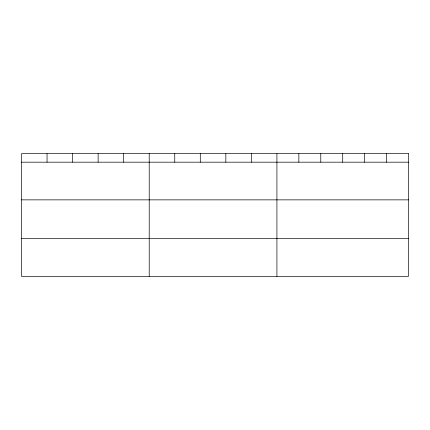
<?xml version="1.0" encoding="UTF-8"?>
<svg xmlns="http://www.w3.org/2000/svg" width="430" height="430" viewBox="0 0 430 430"><rect width="100%" height="100%" fill="white"/><g stroke="black" fill="none" stroke-linecap="round" stroke-linejoin="round"><path stroke-width="0.64" d="M21.5 162.185L408.5 162.185M21.5 199.859L408.5 199.859M21.5 238.672L408.5 238.672M386.57 153.655L386.57 162.185M364.64 153.655L364.64 162.185M342.71 153.655L342.71 162.185M320.78 153.655L320.78 162.185M298.85 153.655L298.85 162.185M276.92 153.655L276.92 276.345M251.378 153.655L251.378 162.185M225.836 153.655L225.836 162.185M200.294 153.655L200.294 162.185M174.752 153.655L174.752 162.185M149.21 153.655L149.21 276.345M123.668 153.655L123.668 162.185M98.126 153.655L98.126 162.185M72.584 153.655L72.584 162.185M47.042 153.655L47.042 162.185M408.5 153.655L21.5 153.655L21.5 276.345L408.5 276.345L408.5 153.655"/></g></svg>
